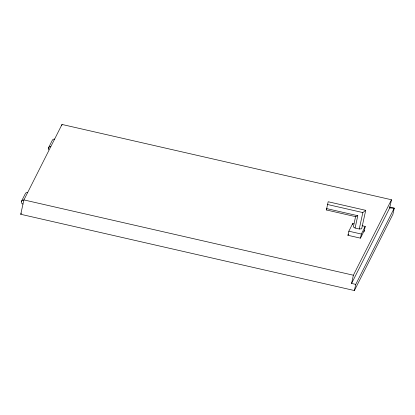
<?xml version="1.0" encoding="UTF-8"?>
<svg xmlns="http://www.w3.org/2000/svg" width="415" height="415" viewBox="0 0 415 415"><rect width="100%" height="100%" fill="white"/><g stroke="black" fill="none" stroke-linecap="round" stroke-linejoin="round"><path stroke-width="0.62" d="M355.582 216.64L326.387 209.964L328.182 201.752L365.714 210.332L361.678 228.81L359.26 228.992L355.09 228.037L353.341 226.901L355.582 216.64L357.782 215.722L355.09 228.037M389.192 207.007L394.25 208.164L392.906 214.322L354.4 290.542L20.75 214.285L23.888 199.916L353.373 275.223L391.49 199.76L62.006 124.459L23.863 200.03L22.254 200.295L21.326 201.607L21.622 203.2L22.965 204.133M61.731 125.719L62.006 124.459M364.313 230.532L360.464 238.158L347.952 235.295L348.849 231.191L352.698 223.566L353.948 223.856M352.439 224.743L352.698 223.566M359.26 228.992L362.85 212.568L365.714 210.332M360.464 238.158L361.361 234.05L365.21 226.429L362.082 225.713M351.578 283.429L389.695 207.972L394.25 208.164L355.748 284.384L351.578 283.429L353.373 275.223M364.038 231.783L365.21 226.429M354.4 290.542L355.748 284.384M389.695 207.972L391.49 199.76M326.387 209.964L326.854 208.34M21.326 201.607L25.175 193.981L26.104 192.674L27.712 192.41M48.571 149.841L48.28 148.248L52.129 140.628L53.058 139.316L54.661 139.051M20.75 214.285L21.331 213.134M347.952 235.295L348.501 234.205M48.28 148.248L49.209 146.936L50.812 146.671M327.399 204.465L362.85 212.568M326.501 208.574L357.782 215.722M348.849 231.191L361.361 234.05"/></g></svg>
